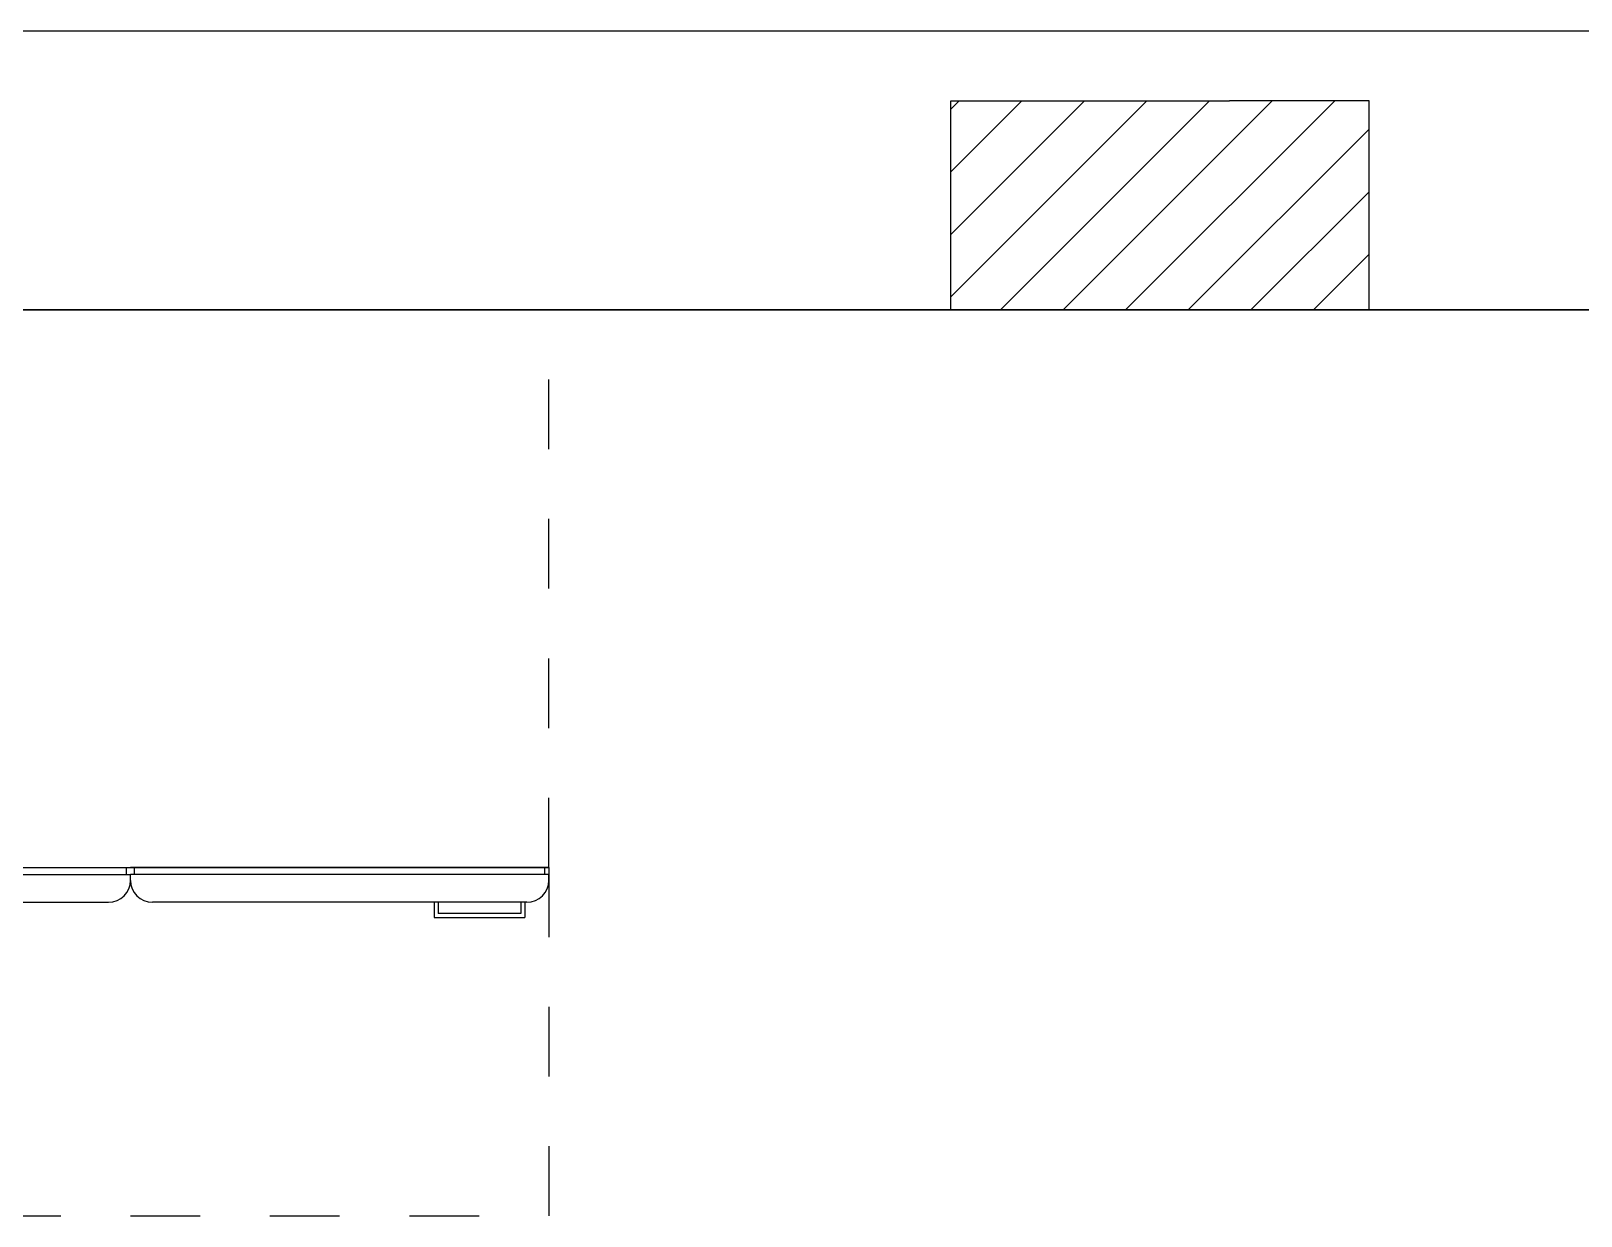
# Model space of a CAD drawing. Header units: millimetres. Extents: x 114 to 1075, y 58 to 426.
# Drawn here: x 549.802 to 552.025, y 175.595 to 177.295 of the extents above; entities that cross this region are included whole.
import ezdxf

# ---------------------------------------------------------------- set-up
doc = ezdxf.new("R2010")
doc.units = ezdxf.units.MM
doc.linetypes.add('HIDDEN2', pattern=[0.1875, 0.125, -0.0625])
for name, color, linetype in [('arredii', 80, 'Continuous'), ('mura', 7, 'Continuous'), ('pilastri', 1, 'Continuous')]:
    doc.layers.add(name, color=color, linetype=linetype)

# ---------------------------------------------------------------- blocks, each defined once
blk = doc.blocks.new('pilastro 2')
at = {"layer": 'pilastri'}
h = blk.add_hatch(dxfattribs=at)
h.set_pattern_fill('ANSI31', color=256, scale=0.02)
h.paths.add_polyline_path([(14.5809, -0.5588), (14.5809, -0.3588), (14.2809, -0.3588), (14.2809, -0.5588), (14.2809, -0.9588), (14.5809, -0.9588)])
for p, q in [((14.2809, -0.5588), (14.2809, -0.3588)), ((14.2809, -0.3588), (14.5809, -0.3588)), ((14.5809, -0.3588), (14.5809, -0.5588)), ((14.2809, -0.5588), (14.2809, -0.9588)), ((14.5809, -0.9588), (14.5809, -0.5588)), ((14.2809, -0.9588), (14.5809, -0.9588))]:
    blk.add_line(p, q, dxfattribs=at)

msp = doc.modelspace()

# ---------------------------------------------------------------- linework, layer by layer
msp.add_line((545.921, 176.8954), (550.621, 176.8954))
at = {"layer": 'arredii', "linetype": 'HIDDEN2', "ltscale": 0.05}
msp.add_line((550.5445, 176.0954), (550.5445, 176.8954), dxfattribs=at)
at = {"layer": 'arredii'}
for p, q in [((548.2801, 176.0954), (550.5445, 176.0954)), ((549.3445, 176.0954), (549.9445, 176.0954)), ((549.3445, 176.0854), (549.9445, 176.0854)), ((549.9386, 176.0854), (549.9386, 176.0954)), ((550.5445, 176.0954), (549.9445, 176.0954)), ((549.9445, 176.0769), (549.9445, 176.0854)), ((549.9445, 176.0769), (549.9445, 176.0854)), ((550.5445, 176.0854), (549.9445, 176.0854)), ((549.9504, 176.0854), (549.9504, 176.0954)), ((550.5386, 176.0854), (550.5386, 176.0954)), ((550.5445, 176.0769), (550.5445, 176.0854)), ((549.376, 176.0454), (549.913, 176.0454)), ((550.513, 176.0454), (549.976, 176.0454)), ((550.38, 176.0454), (550.38, 176.0235)), ((550.3859, 176.0454), (550.3859, 176.0294)), ((550.5044, 176.0454), (550.5044, 176.0294)), ((550.5103, 176.0454), (550.5103, 176.0235)), ((550.38, 176.0235), (550.5103, 176.0235)), ((550.5044, 176.0294), (550.3859, 176.0294))]:
    msp.add_line(p, q, dxfattribs=at)
at = {"layer": 'arredii', "linetype": 'HIDDEN2', "ltscale": 0.6}
for p in [(550.5445, 176.0954), (549.3445, 175.5954)]:
    msp.add_line(p, (550.5445, 175.5954), dxfattribs=at)
at = {"layer": 'arredii'}
for centre, start, end in [((549.913, 176.0769), 270, 360), ((549.976, 176.0769), 180, 270), ((550.513, 176.0769), 270, 360)]:
    msp.add_arc(centre, 0.0315, start, end, dxfattribs=at)
at = {"layer": 'mura'}
for p, q in [((540.521, 177.2954), (565.521, 177.2954)), ((540.921, 176.8954), (565.121, 176.8954)), ((553.7555, 176.8954), (546.8495, 176.8954))]:
    msp.add_line(p, q, dxfattribs=at)

# ---------------------------------------------------------------- block references
at = {"layer": 'pilastri', "xscale": -1, "rotation": 270}
msp.add_blockref('pilastro 2', (552.0798, 162.6144), dxfattribs=at)
msp.add_blockref('pilastro 2', (552.0798, 162.6144), dxfattribs=at)

doc.saveas('drawing.dxf')
